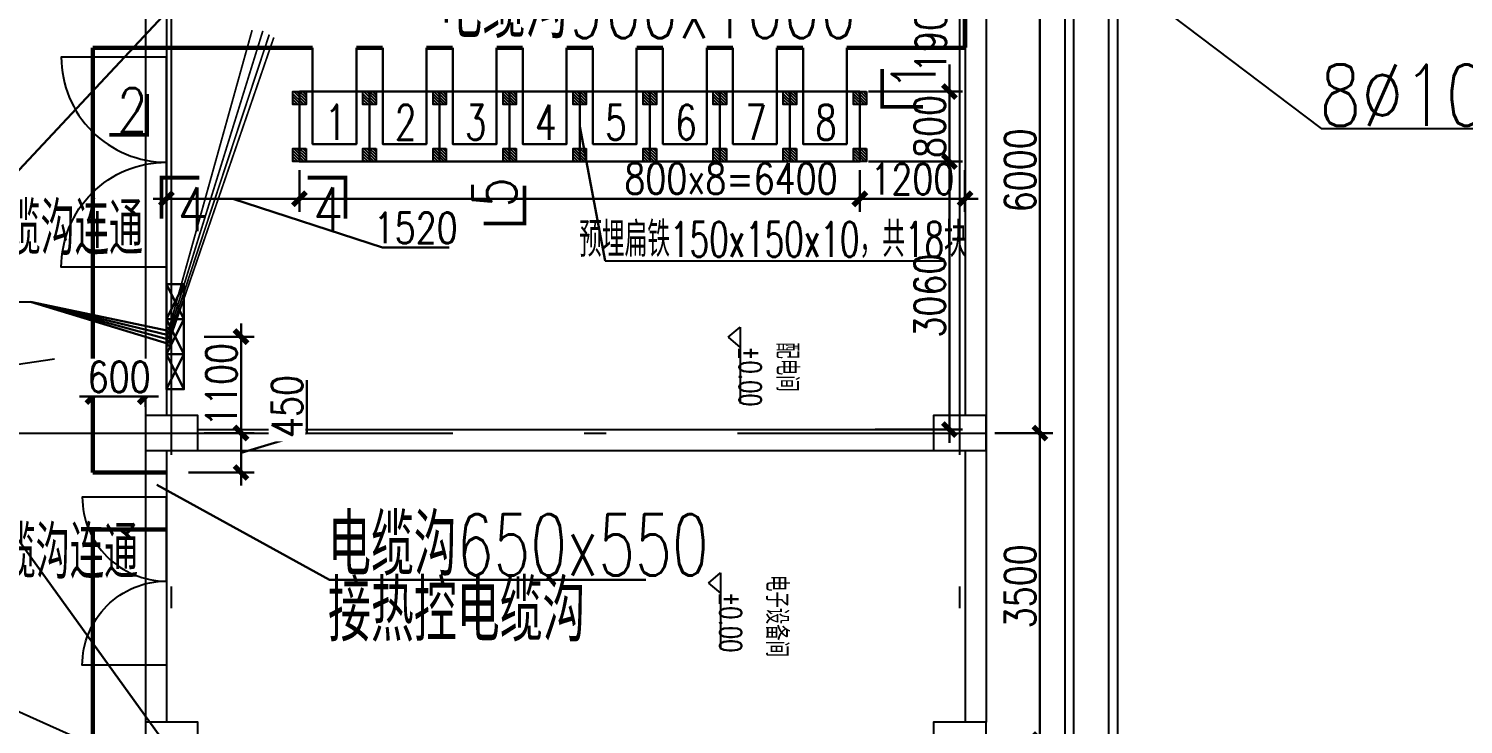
# Model space of a CAD drawing. Header units: millimetres. Extents: x -437359 to 106527, y -82378 to 117612.
# Drawn here: x -424133 to -407750, y 30284 to 38226 of the extents above; entities that cross this region are included whole.
import ezdxf
from ezdxf.enums import TextEntityAlignment as Align

# ---------------------------------------------------------------- set-up
doc = ezdxf.new("R2010")
doc.units = ezdxf.units.MM
doc.linetypes.add('ACAD_ISO10W100', pattern=[18.5, 12, -3, 0.5, -3])
doc.linetypes.add('DASH', pattern=[0.35, 0.25, -0.1])
doc.layers.get('0').update_dxf_attribs({"color": 8})
doc.layers.get('Defpoints').update_dxf_attribs({"color": 8})
for name, color, linetype in [('DIM_SYMB', 8, 'Continuous'), ('厂区电缆通道', 8, 'Continuous'), ('桥架标注', 8, 'Continuous'), ('电气尺寸标注', 8, 'Continuous'), ('电气标注', 8, 'Continuous')]:
    doc.layers.add(name, color=color, linetype=linetype)
doc.layers.add('中心线', color=8, linetype='ACAD_ISO10W100', lineweight=5)
doc.layers.add('电缆通道', color=8, linetype='Continuous', lineweight=30)
doc.styles.add('GEDITXT', font='geditxt.shx', dxfattribs={"width": 0.72, "height": 400, "bigfont": 'hzfs_1.shx'})
doc.styles.add('geditxt1', font='geditxt.shx', dxfattribs={"width": 0.65, "bigfont": 'hzfs_1.shx'})
doc.styles.add('HZ', font='geditxt.shx', dxfattribs={"width": 0.8, "bigfont": 'hzfs_1.shx'})
doc.styles.add('STYLE1', font='geditxt.shx', dxfattribs={"width": 0.7, "bigfont": 'hzfs_1.shx'})
doc.styles.add('统一字体', font='geditxt.shx', dxfattribs={"width": 0.75, "bigfont": 'hzfs_1.shx'})
doc.dimstyles.new('yk1.50', dxfattribs={"dimtxt": 350, "dimasz": 150, "dimexe": 150, "dimexo": 100, "dimgap": 50, "dimtad": 1, "dimdec": 0, "dimdsep": 46, "dimtxsty": 'HZ', "dimblk": 'ARCHTICK', "dimcen": 2.5, "dimdle": 150, "dimclrd": 256, "dimclre": 256, "dimclrt": 256, "dimadec": 0, "dimazin": 0, "dimtfac": 1, "dimtdec": 0, "dimtmove": 1, "dimatfit": 3, "dimfxl": 0, "dimlwd": -1, "dimlwe": -1, "dimarcsym": 0})

# ---------------------------------------------------------------- blocks, each defined once
blk = doc.blocks.new('_ArchTick')
at = {"color": 0, "linetype": 'ByBlock', "const_width": 0.4}
blk.add_lwpolyline([(-0.5, -0.5), (0.5, 0.5)], dxfattribs=at)
blk = doc.blocks.new('*D380')
at = {"layer": 'Defpoints', "color": 0, "transparency": 16777216}
for p in [(-413201, 39609), (-413201, 33609), (-412586, 33609)]:
    blk.add_point(p, dxfattribs=at)
at = {"layer": '电缆通道', "transparency": 16777216}
for p, q in [((-412586, 39759), (-412586, 33459)), ((-413101, 39609), (-412436, 39609)), ((-413101, 33609), (-412436, 33609))]:
    blk.add_line(p, q, dxfattribs=at)
at = {"layer": '电缆通道', "transparency": 16777216, "xscale": 150, "yscale": 150, "zscale": 150}
for p, rotation in [((-412586, 39609), 90), ((-412586, 33609), 270)]:
    blk.add_blockref('_ArchTick', p, dxfattribs=dict(at, rotation=rotation))
at = {"layer": '电缆通道', "transparency": 16777216, "insert": (-412811, 36609), "char_height": 350, "attachment_point": 5, "rotation": 90, "style": 'HZ'}
blk.add_mtext('6000', dxfattribs=at)
blk = doc.blocks.new('*D381')
at = {"layer": 'Defpoints', "color": 0, "transparency": 16777216}
for p in [(-413201, 33609), (-413201, 30109), (-412586, 30109)]:
    blk.add_point(p, dxfattribs=at)
at = {"layer": '电缆通道', "transparency": 16777216}
for p, q in [((-412586, 33759), (-412586, 29959)), ((-413101, 33609), (-412436, 33609)), ((-413101, 30109), (-412436, 30109))]:
    blk.add_line(p, q, dxfattribs=at)
at = {"layer": '电缆通道', "transparency": 16777216, "xscale": 150, "yscale": 150, "zscale": 150}
for p, rotation in [((-412586, 33609), 90), ((-412586, 30109), 270)]:
    blk.add_blockref('_ArchTick', p, dxfattribs=dict(at, rotation=rotation))
at = {"layer": '电缆通道', "transparency": 16777216, "insert": (-412811, 31859), "char_height": 350, "attachment_point": 5, "rotation": 90, "style": 'HZ'}
blk.add_mtext('3500', dxfattribs=at)
blk = doc.blocks.new('*D417')
at = {"layer": 'Defpoints', "color": 0, "transparency": 16777216}
for p in [(-422561, 36709), (-421041, 36709), (-422561, 36284)]:
    blk.add_point(p, dxfattribs=at)
at = {"layer": '电缆通道', "transparency": 16777216}
for p, q in [((-422561, 36609), (-422561, 36134)), ((-421041, 36609), (-421041, 36134)), ((-420891, 36284), (-422711, 36284)), ((-421801, 36284), (-420094, 35726)), ((-420094, 35726), (-419332, 35726))]:
    blk.add_line(p, q, dxfattribs=at)
at = {"layer": '电缆通道', "transparency": 16777216, "xscale": 150, "yscale": 150, "zscale": 150, "rotation": 180}
blk.add_blockref('_ArchTick', (-422561, 36284), dxfattribs=at)
at = {"layer": '电缆通道', "transparency": 16777216, "xscale": 150, "yscale": 150, "zscale": 150}
blk.add_blockref('_ArchTick', (-421041, 36284), dxfattribs=at)
at = {"layer": '电缆通道', "transparency": 16777216, "insert": (-419713, 35951), "char_height": 350, "attachment_point": 5, "style": 'HZ'}
blk.add_mtext('1520', dxfattribs=at)
blk = doc.blocks.new('*D418')
at = {"layer": 'Defpoints', "color": 0, "transparency": 16777216}
for p in [(-421041, 36709), (-414641, 36709), (-414641, 36284)]:
    blk.add_point(p, dxfattribs=at)
at = {"layer": '电缆通道', "transparency": 16777216}
for p, q in [((-421041, 36609), (-421041, 36134)), ((-414641, 36609), (-414641, 36134)), ((-421191, 36284), (-414491, 36284))]:
    blk.add_line(p, q, dxfattribs=at)
at = {"layer": '电缆通道', "transparency": 16777216, "xscale": 150, "yscale": 150, "zscale": 150, "rotation": 180}
blk.add_blockref('_ArchTick', (-421041, 36284), dxfattribs=at)
at = {"layer": '电缆通道', "transparency": 16777216, "xscale": 150, "yscale": 150, "zscale": 150}
blk.add_blockref('_ArchTick', (-414641, 36284), dxfattribs=at)
at = {"layer": '电缆通道', "transparency": 16777216, "insert": (-416112, 36515), "char_height": 350, "attachment_point": 5, "style": 'HZ'}
blk.add_mtext('800x8=6400', dxfattribs=at)
blk = doc.blocks.new('*D419')
at = {"layer": 'Defpoints', "color": 0, "transparency": 16777216}
for p in [(-414641, 36709), (-413441, 36709), (-413441, 36284)]:
    blk.add_point(p, dxfattribs=at)
at = {"layer": '电缆通道', "transparency": 16777216}
for p, q in [((-414641, 36609), (-414641, 36134)), ((-413441, 36609), (-413441, 36134)), ((-414791, 36284), (-413291, 36284))]:
    blk.add_line(p, q, dxfattribs=at)
at = {"layer": '电缆通道', "transparency": 16777216, "xscale": 150, "yscale": 150, "zscale": 150, "rotation": 180}
blk.add_blockref('_ArchTick', (-414641, 36284), dxfattribs=at)
at = {"layer": '电缆通道', "transparency": 16777216, "xscale": 150, "yscale": 150, "zscale": 150}
blk.add_blockref('_ArchTick', (-413441, 36284), dxfattribs=at)
at = {"layer": '电缆通道', "transparency": 16777216, "insert": (-414041, 36509), "char_height": 350, "attachment_point": 5, "style": 'HZ'}
blk.add_mtext('1200', dxfattribs=at)
blk = doc.blocks.new('*D420')
at = {"layer": 'Defpoints', "color": 0, "transparency": 16777216}
for p in [(-414641, 39409), (-413619, 39409), (-414641, 37509)]:
    blk.add_point(p, dxfattribs=at)
at = {"layer": '电缆通道', "transparency": 16777216}
for p, q in [((-413619, 39559), (-413619, 38582)), ((-414541, 39409), (-413469, 39409)), ((-413619, 37359), (-413619, 37819)), ((-414541, 37509), (-413469, 37509))]:
    blk.add_line(p, q, dxfattribs=at)
at = {"layer": '电缆通道', "transparency": 16777216, "xscale": 150, "yscale": 150, "zscale": 150}
for p, rotation in [((-413619, 39409), 90), ((-413619, 37509), 270)]:
    blk.add_blockref('_ArchTick', p, dxfattribs=dict(at, rotation=rotation))
at = {"layer": '电缆通道', "transparency": 16777216, "insert": (-413832, 38201), "char_height": 350, "attachment_point": 5, "rotation": 90, "style": 'HZ'}
blk.add_mtext('1900', dxfattribs=at)
blk = doc.blocks.new('*D421')
at = {"layer": 'Defpoints', "color": 0, "transparency": 16777216}
for p in [(-414641, 37509), (-414641, 36709), (-413619, 36709)]:
    blk.add_point(p, dxfattribs=at)
at = {"layer": '电缆通道', "transparency": 16777216}
for p, q in [((-413619, 37659), (-413619, 36559)), ((-414541, 37509), (-413469, 37509)), ((-414541, 36709), (-413469, 36709))]:
    blk.add_line(p, q, dxfattribs=at)
at = {"layer": '电缆通道', "transparency": 16777216, "xscale": 150, "yscale": 150, "zscale": 150}
for p, rotation in [((-413619, 37509), 90), ((-413619, 36709), 270)]:
    blk.add_blockref('_ArchTick', p, dxfattribs=dict(at, rotation=rotation))
at = {"layer": '电缆通道', "transparency": 16777216, "insert": (-413844, 37109), "char_height": 350, "attachment_point": 5, "rotation": 90, "style": 'HZ'}
blk.add_mtext('800', dxfattribs=at)
blk = doc.blocks.new('*D422')
at = {"layer": 'Defpoints', "color": 0, "transparency": 16777216}
for p in [(-414566, 36709), (-414566, 33649), (-413619, 33649)]:
    blk.add_point(p, dxfattribs=at)
at = {"layer": '电缆通道', "transparency": 16777216}
for p, q in [((-414466, 36709), (-413469, 36709)), ((-413619, 36859), (-413619, 33499)), ((-414466, 33649), (-413469, 33649))]:
    blk.add_line(p, q, dxfattribs=at)
at = {"layer": '电缆通道', "transparency": 16777216, "xscale": 150, "yscale": 150, "zscale": 150}
for p, rotation in [((-413619, 36709), 90), ((-413619, 33649), 270)]:
    blk.add_blockref('_ArchTick', p, dxfattribs=dict(at, rotation=rotation))
at = {"layer": '电缆通道', "transparency": 16777216, "insert": (-413844, 35179), "char_height": 350, "attachment_point": 5, "rotation": 90, "style": 'HZ'}
blk.add_mtext('3060', dxfattribs=at)
blk = doc.blocks.new('*D409')
at = {"layer": 'Defpoints', "color": 0, "transparency": 16777216}
for p in [(-422231, 34709), (-422231, 33609), (-421708, 33609)]:
    blk.add_point(p, dxfattribs=at)
at = {"layer": '电缆通道', "transparency": 16777216}
for p, q in [((-421708, 34859), (-421708, 33459)), ((-422131, 34709), (-421558, 34709)), ((-422131, 33609), (-421558, 33609))]:
    blk.add_line(p, q, dxfattribs=at)
at = {"layer": '电缆通道', "transparency": 16777216, "xscale": 150, "yscale": 150, "zscale": 150}
for p, rotation in [((-421708, 34709), 90), ((-421708, 33609), 270)]:
    blk.add_blockref('_ArchTick', p, dxfattribs=dict(at, rotation=rotation))
at = {"layer": '电缆通道', "transparency": 16777216, "insert": (-421933, 34159), "char_height": 350, "attachment_point": 5, "rotation": 90, "style": 'HZ'}
blk.add_mtext('1100', dxfattribs=at)
blk = doc.blocks.new('*D443')
at = {"layer": 'Defpoints', "color": 0, "transparency": 16777216}
for p in [(-422131, 33609), (-422561, 33159), (-421708, 33159)]:
    blk.add_point(p, dxfattribs=at)
at = {"layer": '电缆通道', "transparency": 16777216}
for p, q in [((-420958, 33609), (-420958, 34213)), ((-421708, 33759), (-421708, 33009)), ((-422031, 33609), (-421558, 33609)), ((-421708, 33384), (-420958, 33609)), ((-422308, 33159), (-421558, 33159))]:
    blk.add_line(p, q, dxfattribs=at)
at = {"layer": '电缆通道', "transparency": 16777216, "xscale": 150, "yscale": 150, "zscale": 150}
for p, rotation in [((-421708, 33609), 90), ((-421708, 33159), 270)]:
    blk.add_blockref('_ArchTick', p, dxfattribs=dict(at, rotation=rotation))
at = {"layer": '电缆通道', "transparency": 16777216, "insert": (-421183, 33911), "char_height": 350, "attachment_point": 5, "rotation": 90, "style": 'HZ', "bg_fill": 3, "box_fill_scale": 1.1, "bg_fill_color": 256, "bg_fill_true_color": 13158600, "bg_fill_transparency": 647}
blk.add_mtext('450', dxfattribs=at)
blk = doc.blocks.new('*D444')
at = {"layer": 'Defpoints', "color": 0, "transparency": 16777216}
for p in [(-423401, 33809), (-422801, 33809)]:
    blk.add_point(p, dxfattribs=at)
at = {"layer": '电缆通道', "transparency": 16777216}
for p, q in [((-423401, 33909), (-423401, 34175)), ((-422801, 33909), (-422801, 34175)), ((-422651, 34025), (-423551, 34025))]:
    blk.add_line(p, q, dxfattribs=at)
at = {"layer": '电缆通道', "transparency": 16777216, "xscale": 150, "yscale": 150, "zscale": 150, "rotation": 180}
blk.add_blockref('_ArchTick', (-423401, 34025), dxfattribs=at)
at = {"layer": '电缆通道', "transparency": 16777216, "xscale": 150, "yscale": 150, "zscale": 150}
blk.add_blockref('_ArchTick', (-422801, 34025), dxfattribs=at)
at = {"layer": '电缆通道', "transparency": 16777216, "insert": (-423101, 34250), "char_height": 350, "attachment_point": 5, "style": 'HZ', "bg_fill": 3, "box_fill_scale": 1.1, "bg_fill_color": 256, "bg_fill_true_color": 13158600, "bg_fill_transparency": 617}
blk.add_mtext('600', dxfattribs=at)
at = {"layer": 'Defpoints', "color": 0, "transparency": 16777216}
blk.add_point((-423401, 34025), dxfattribs=at)

msp = doc.modelspace()

# ---------------------------------------------------------------- hatches: boundary and pattern name
h = msp.add_hatch()
h.set_pattern_fill('ANSI31', color=256, scale=15, angle=-90, style=0)
h.set_pattern_definition([(315, (-338773.984, 305136.498), (16.8379802, 16.8379802), [])])
h.paths.add_polyline_path([(-420965.6, 37508.6), (-420965.6, 37358.6), (-421115.6, 37358.6), (-421115.6, 37508.6)])
h = msp.add_hatch()
h.set_pattern_fill('ANSI31', color=256, scale=15, angle=-90, style=0)
h.set_pattern_definition([(315, (-337973.984, 305136.498), (16.8379802, 16.8379802), [])])
h.paths.add_polyline_path([(-420165.6, 37508.6), (-420165.6, 37358.6), (-420315.6, 37358.6), (-420315.6, 37508.6)])
h = msp.add_hatch()
h.set_pattern_fill('ANSI31', color=256, scale=15, angle=-90, style=0)
h.set_pattern_definition([(315, (-337173.984, 305136.498), (16.8379802, 16.8379802), [])])
h.paths.add_polyline_path([(-419365.6, 37508.6), (-419365.6, 37358.6), (-419515.6, 37358.6), (-419515.6, 37508.6)])
h = msp.add_hatch()
h.set_pattern_fill('ANSI31', color=256, scale=15, angle=-90, style=0)
h.set_pattern_definition([(315, (-336373.984, 305136.498), (16.8379802, 16.8379802), [])])
h.paths.add_polyline_path([(-418565.6, 37508.6), (-418565.6, 37358.6), (-418715.6, 37358.6), (-418715.6, 37508.6)])
h = msp.add_hatch()
h.set_pattern_fill('ANSI31', color=256, scale=15, angle=-90, style=0)
h.set_pattern_definition([(315, (-335573.984, 305136.498), (16.8379802, 16.8379802), [])])
h.paths.add_polyline_path([(-417765.6, 37508.6), (-417765.6, 37358.6), (-417915.6, 37358.6), (-417915.6, 37508.6)])
h = msp.add_hatch()
h.set_pattern_fill('ANSI31', color=256, scale=15, angle=-90, style=0)
h.set_pattern_definition([(315, (-334773.984, 305136.498), (16.8379802, 16.8379802), [])])
h.paths.add_polyline_path([(-416965.6, 37508.6), (-416965.6, 37358.6), (-417115.6, 37358.6), (-417115.6, 37508.6)])
h = msp.add_hatch()
h.set_pattern_fill('ANSI31', color=256, scale=15, angle=-90, style=0)
h.set_pattern_definition([(315, (-333973.984, 305136.498), (16.8379802, 16.8379802), [])])
h.paths.add_polyline_path([(-416165.6, 37508.6), (-416165.6, 37358.6), (-416315.6, 37358.6), (-416315.6, 37508.6)])
h = msp.add_hatch()
h.set_pattern_fill('ANSI31', color=256, scale=15, angle=-90, style=0)
h.set_pattern_definition([(315, (-333173.984, 305136.498), (16.8379802, 16.8379802), [])])
h.paths.add_polyline_path([(-415365.6, 37508.6), (-415365.6, 37358.6), (-415515.6, 37358.6), (-415515.6, 37508.6)])
h = msp.add_hatch()
h.set_pattern_fill('ANSI31', color=256, scale=15, angle=-90, style=0)
h.set_pattern_definition([(315, (-332373.984, 305136.498), (16.8379802, 16.8379802), [])])
h.paths.add_polyline_path([(-414565.6, 37508.6), (-414565.6, 37358.6), (-414715.6, 37358.6), (-414715.6, 37508.6)])
h = msp.add_hatch()
h.set_pattern_fill('ANSI31', color=256, scale=15, angle=-90, style=0)
h.set_pattern_definition([(315, (-338773.984, 304486.498), (16.8379802, 16.8379802), [])])
h.paths.add_polyline_path([(-420965.6, 36858.6), (-420965.6, 36708.6), (-421115.6, 36708.6), (-421115.6, 36858.6)])
h = msp.add_hatch()
h.set_pattern_fill('ANSI31', color=256, scale=15, angle=-90, style=0)
h.set_pattern_definition([(315, (-337973.984, 304486.498), (16.8379802, 16.8379802), [])])
h.paths.add_polyline_path([(-420165.6, 36858.6), (-420165.6, 36708.6), (-420315.6, 36708.6), (-420315.6, 36858.6)])
h = msp.add_hatch()
h.set_pattern_fill('ANSI31', color=256, scale=15, angle=-90, style=0)
h.set_pattern_definition([(315, (-337173.984, 304486.498), (16.8379802, 16.8379802), [])])
h.paths.add_polyline_path([(-419365.6, 36858.6), (-419365.6, 36708.6), (-419515.6, 36708.6), (-419515.6, 36858.6)])
h = msp.add_hatch()
h.set_pattern_fill('ANSI31', color=256, scale=15, angle=-90, style=0)
h.set_pattern_definition([(315, (-336373.984, 304486.498), (16.8379802, 16.8379802), [])])
h.paths.add_polyline_path([(-418565.6, 36858.6), (-418565.6, 36708.6), (-418715.6, 36708.6), (-418715.6, 36858.6)])
h = msp.add_hatch()
h.set_pattern_fill('ANSI31', color=256, scale=15, angle=-90, style=0)
h.set_pattern_definition([(315, (-335573.984, 304486.498), (16.8379802, 16.8379802), [])])
h.paths.add_polyline_path([(-417765.6, 36858.6), (-417765.6, 36708.6), (-417915.6, 36708.6), (-417915.6, 36858.6)])
h = msp.add_hatch()
h.set_pattern_fill('ANSI31', color=256, scale=15, angle=-90, style=0)
h.set_pattern_definition([(315, (-334773.984, 304486.498), (16.8379802, 16.8379802), [])])
h.paths.add_polyline_path([(-416965.6, 36858.6), (-416965.6, 36708.6), (-417115.6, 36708.6), (-417115.6, 36858.6)])
h = msp.add_hatch()
h.set_pattern_fill('ANSI31', color=256, scale=15, angle=-90, style=0)
h.set_pattern_definition([(315, (-333973.984, 304486.498), (16.8379802, 16.8379802), [])])
h.paths.add_polyline_path([(-416165.6, 36858.6), (-416165.6, 36708.6), (-416315.6, 36708.6), (-416315.6, 36858.6)])
h = msp.add_hatch()
h.set_pattern_fill('ANSI31', color=256, scale=15, angle=-90, style=0)
h.set_pattern_definition([(315, (-333173.984, 304486.498), (16.8379802, 16.8379802), [])])
h.paths.add_polyline_path([(-415365.6, 36858.6), (-415365.6, 36708.6), (-415515.6, 36708.6), (-415515.6, 36858.6)])
h = msp.add_hatch()
h.set_pattern_fill('ANSI31', color=256, scale=15, angle=-90, style=0)
h.set_pattern_definition([(315, (-332373.984, 304486.498), (16.8379802, 16.8379802), [])])
h.paths.add_polyline_path([(-414565.6, 36858.6), (-414565.6, 36708.6), (-414715.6, 36708.6), (-414715.6, 36858.6)])

# ---------------------------------------------------------------- linework, layer by layer
for p, q in [((-412300.6, 50808.6), (-412300.6, 29031.9)), ((-412200.6, 50908.6), (-412200.6, 29131.9)), ((-411800.6, 41558.6), (-411800.6, 29531.9)), ((-411700.6, 41358.6), (-411700.6, 29631.9)), ((-422800.6, 39408.6), (-422800.6, 33408.6)), ((-422560.6, 39408.6), (-422560.6, 33808.6)), ((-413440.6, 39408.6), (-413440.6, 33808.6)), ((-413200.6, 39408.6), (-413200.6, 33408.6)), ((-422200.6, 33648.6), (-413800.6, 33648.6)), ((-422800.6, 33408.6), (-422800.6, 30308.6)), ((-422560.6, 33408.6), (-422560.6, 30308.6)), ((-422200.6, 33408.6), (-413800.6, 33408.6)), ((-413440.6, 33408.6), (-413440.6, 30308.6)), ((-413200.6, 33408.6), (-413200.6, 30308.6))]:
    msp.add_line(p, q)
for points in [[(-422560.6, 36701.6), (-422560.6, 36701.6), (-422560.6, 37901.6), (-423760.6, 37901.6), (-423760.6, 37901.6, 0.4142136)], [(-422560.6, 36701.6), (-422560.6, 36701.6), (-422560.6, 35501.6), (-423760.6, 35501.6), (-423760.6, 35501.6, -0.4142136)], [(-422560.6, 31918.4), (-422560.6, 31918.4), (-422560.6, 32878.4), (-423520.6, 32878.4), (-423520.6, 32878.4, 0.4142136)], [(-422560.6, 31918.4), (-422560.6, 31918.4), (-422560.6, 30958.4), (-423520.6, 30958.4), (-423520.6, 30958.4, -0.4142136)]]:
    msp.add_lwpolyline(points, format="xyb", close=True)
at = {"color": 6}
for points in [[(-420965.6, 37508.6), (-420965.6, 37358.6), (-421115.6, 37358.6), (-421115.6, 37508.6)], [(-420165.6, 37508.6), (-420165.6, 37358.6), (-420315.6, 37358.6), (-420315.6, 37508.6)], [(-419365.6, 37508.6), (-419365.6, 37358.6), (-419515.6, 37358.6), (-419515.6, 37508.6)], [(-418565.6, 37508.6), (-418565.6, 37358.6), (-418715.6, 37358.6), (-418715.6, 37508.6)], [(-417765.6, 37508.6), (-417765.6, 37358.6), (-417915.6, 37358.6), (-417915.6, 37508.6)], [(-416965.6, 37508.6), (-416965.6, 37358.6), (-417115.6, 37358.6), (-417115.6, 37508.6)], [(-416165.6, 37508.6), (-416165.6, 37358.6), (-416315.6, 37358.6), (-416315.6, 37508.6)], [(-415365.6, 37508.6), (-415365.6, 37358.6), (-415515.6, 37358.6), (-415515.6, 37508.6)], [(-414565.6, 37508.6), (-414565.6, 37358.6), (-414715.6, 37358.6), (-414715.6, 37508.6)], [(-420965.6, 36858.6), (-420965.6, 36708.6), (-421115.6, 36708.6), (-421115.6, 36858.6)], [(-420165.6, 36858.6), (-420165.6, 36708.6), (-420315.6, 36708.6), (-420315.6, 36858.6)], [(-419365.6, 36858.6), (-419365.6, 36708.6), (-419515.6, 36708.6), (-419515.6, 36858.6)], [(-418565.6, 36858.6), (-418565.6, 36708.6), (-418715.6, 36708.6), (-418715.6, 36858.6)], [(-417765.6, 36858.6), (-417765.6, 36708.6), (-417915.6, 36708.6), (-417915.6, 36858.6)], [(-416965.6, 36858.6), (-416965.6, 36708.6), (-417115.6, 36708.6), (-417115.6, 36858.6)], [(-416165.6, 36858.6), (-416165.6, 36708.6), (-416315.6, 36708.6), (-416315.6, 36858.6)], [(-415365.6, 36858.6), (-415365.6, 36708.6), (-415515.6, 36708.6), (-415515.6, 36858.6)], [(-414565.6, 36858.6), (-414565.6, 36708.6), (-414715.6, 36708.6), (-414715.6, 36858.6)]]:
    msp.add_lwpolyline(points, close=True, dxfattribs=at)
for points in [[(-422800.6, 33408.6), (-422200.6, 33408.6), (-422200.6, 33808.6), (-422800.6, 33808.6)], [(-413800.6, 33408.6), (-413200.6, 33408.6), (-413200.6, 33808.6), (-413800.6, 33808.6)], [(-422800.6, 29908.6), (-422200.6, 29908.6), (-422200.6, 30308.6), (-422800.6, 30308.6)], [(-422800.6, 29908.6), (-422200.6, 29908.6), (-422200.6, 30308.6), (-422800.6, 30308.6)], [(-413800.6, 29908.6), (-413200.6, 29908.6), (-413200.6, 30308.6), (-413800.6, 30308.6)], [(-413800.6, 29908.6), (-413200.6, 29908.6), (-413200.6, 30308.6), (-413800.6, 30308.6)]]:
    msp.add_lwpolyline(points, close=True)
at = {"layer": 'DIM_SYMB'}
for p, q in [((-416147.2, 34703.4), (-416008.9, 34819.8)), ((-416008.9, 34819.8), (-416008.9, 33948.1)), ((-416147.2, 34703.4), (-416008.9, 34587.1)), ((-416371.2, 31897), (-416232.9, 32013.4)), ((-416232.9, 32013.4), (-416232.9, 31141.7)), ((-416371.2, 31897), (-416232.9, 31780.7))]:
    msp.add_line(p, q, dxfattribs=at)
at = {"layer": '中心线', "color": 1, "lineweight": -2, "ltscale": 500}
for p, q in [((-413500.6, 37936.9), (-413500.6, 67122.2)), ((-422500.6, 24108.6), (-422500.6, 41302.2)), ((-413500.6, 24108.6), (-413500.6, 41302.2)), ((-413500.6, 24108.6), (-413500.6, 41302.2)), ((-425288, 33608.6), (-413200.6, 33608.6))]:
    msp.add_line(p, q, dxfattribs=at)
at = {"layer": '厂区电缆通道'}
for points in [[(-411272.5, 38522.9), (-409372.6, 37086.3), (-404841.2, 37086.3)], [(-423838.1, 34452.4), (-428655.6, 33740.5), (-432834.5, 33740.5)]]:
    msp.add_lwpolyline(points, dxfattribs=at)
at = {"layer": '桥架标注', "color": 3}
for p, q in [((-417548.3, 35573.7, -14267.5), (-413668, 35573.7, 14267.5)), ((-428450.3, 35106, -22965.2), (-424112.9, 35106, -9148.5))]:
    msp.add_line(p, q, dxfattribs=at)
msp.add_lwpolyline([(-426020.1, 31225.6), (-422530.7, 29658.6)], dxfattribs=at)
at = {"layer": '电气尺寸标注', "color": 0, "ltscale": 1500, "const_width": 42.9}
for points in [[(-414387, 37765.7), (-414387, 37334), (-413919.9, 37334)], [(-423212.9, 37014.8), (-422781.2, 37014.8), (-422781.2, 37481.8)], [(-422183.9, 36524.9), (-422615.5, 36524.9), (-422615.5, 36057.9)], [(-420945.7, 36524.9), (-420514.1, 36524.9), (-420514.1, 36057.9)], [(-418470.7, 36432.8), (-418470.7, 36001.2), (-418937.8, 36001.2)]]:
    msp.add_lwpolyline(points, dxfattribs=at)
at = {"layer": '电缆通道'}
for p, q in [((-424465.6, 36378.7), (-422087.1, 38921)), ((-422560.6, 37901.6), (-422560.6, 34229.4)), ((-417548.3, 35573.7, -14267.5), (-417840.6, 37108.6)), ((-422360.6, 35308.6), (-422560.6, 34908.6)), ((-422560.6, 35308.6), (-422360.6, 34908.6)), ((-422535.6, 34676.6), (-424112.9, 35106, -9148.5)), ((-424112.9, 35106, -9148.5), (-422535.6, 34626.6)), ((-422535.6, 34726.6), (-424112.9, 35106, -9148.5)), ((-424112.9, 35106, -9148.5), (-422535.6, 34776.6)), ((-422360.6, 34908.6), (-422560.6, 34508.6)), ((-422560.6, 34908.6), (-422360.6, 34508.6)), ((-422360.6, 34508.6), (-422560.6, 34108.6)), ((-422560.6, 34508.6), (-422360.6, 34108.6)), ((-422670.7, 33018.2), (-420698.8, 31933.5)), ((-424465.6, 32682.9), (-422355.3, 29761.6)), ((-420698.8, 31933.5), (-417084.2, 31933.5))]:
    msp.add_line(p, q, dxfattribs=at)
at = {"layer": '电缆通道', "const_width": 50}
msp.add_lwpolyline([(-413440.6, 38908.6), (-413440.6, 38008.6)], dxfattribs=at)
at = {"layer": '电缆通道', "color": 1, "linetype": 'DASH', "ltscale": 500, "const_width": 20}
for points in [[(-422535.6, 34783.6), (-421581.7, 38208.4)], [(-422535.6, 34733.6), (-421459.1, 38201)], [(-422535.6, 34683.6), (-421385.9, 38158.5)], [(-422535.6, 34633.6), (-421333.7, 38126.2)]]:
    msp.add_lwpolyline(points, dxfattribs=at)
at = {"layer": '电缆通道', "color": 4, "ltscale": 0.35, "const_width": 50}
for points in [[(-422800.6, 38008.6), (-422800.6, 38008.6), (-423400.6, 38008.6)], [(-423400.6, 33158.6), (-423400.6, 38008.6)], [(-422800.6, 38008.6), (-422560.6, 38008.6)], [(-422560.6, 38008.6), (-420890.6, 38008.6)], [(-420390.6, 38008.6), (-420090.6, 38008.6)], [(-419590.6, 38008.6), (-419290.6, 38008.6)], [(-418790.6, 38008.6), (-418490.6, 38008.6)], [(-417990.6, 38008.6), (-417690.6, 38008.6)], [(-417190.6, 38008.6), (-416890.6, 38008.6)], [(-416390.6, 38008.6), (-416090.6, 38008.6)], [(-415590.6, 38008.6), (-415290.6, 38008.6)], [(-414790.6, 38008.6), (-413440.6, 38008.6)], [(-422560.6, 33158.6), (-423400.6, 33158.6)], [(-423400.6, 29908.6), (-423400.6, 32508.6)], [(-422560.6, 32508.6), (-423400.6, 32508.6)]]:
    msp.add_lwpolyline(points, dxfattribs=at)
at = {"layer": '电缆通道', "ltscale": 0.35}
for points in [[(-420390.6, 38008.6), (-420390.6, 36908.6), (-420890.6, 36908.6), (-420890.6, 38008.6)], [(-419590.6, 38008.6), (-419590.6, 36908.6), (-420090.6, 36908.6), (-420090.6, 38008.6)], [(-418790.6, 38008.6), (-418790.6, 36908.6), (-419290.6, 36908.6), (-419290.6, 38008.6)], [(-417990.6, 38008.6), (-417990.6, 36908.6), (-418490.6, 36908.6), (-418490.6, 38008.6)], [(-417190.6, 38008.6), (-417190.6, 36908.6), (-417690.6, 36908.6), (-417690.6, 38008.6)], [(-416390.6, 38008.6), (-416390.6, 36908.6), (-416890.6, 36908.6), (-416890.6, 38008.6)], [(-415590.6, 38008.6), (-415590.6, 36908.6), (-416090.6, 36908.6), (-416090.6, 38008.6)], [(-414790.6, 38008.6), (-414790.6, 36908.6), (-415290.6, 36908.6), (-415290.6, 38008.6)]]:
    msp.add_lwpolyline(points, dxfattribs=at)
at = {"layer": '电缆通道', "color": 0}
for points in [[(-421040.6, 37508.6), (-420240.6, 37508.6), (-420240.6, 36708.6), (-421040.6, 36708.6)], [(-420240.6, 37508.6), (-419440.6, 37508.6), (-419440.6, 36708.6), (-420240.6, 36708.6)], [(-419440.6, 37508.6), (-418640.6, 37508.6), (-418640.6, 36708.6), (-419440.6, 36708.6)], [(-418640.6, 37508.6), (-417840.6, 37508.6), (-417840.6, 36708.6), (-418640.6, 36708.6)], [(-417840.6, 37508.6), (-417040.6, 37508.6), (-417040.6, 36708.6), (-417840.6, 36708.6)], [(-417040.6, 37508.6), (-416240.6, 37508.6), (-416240.6, 36708.6), (-417040.6, 36708.6)], [(-416240.6, 37508.6), (-415440.6, 37508.6), (-415440.6, 36708.6), (-416240.6, 36708.6)], [(-415440.6, 37508.6), (-414640.6, 37508.6), (-414640.6, 36708.6), (-415440.6, 36708.6)]]:
    msp.add_lwpolyline(points, close=True, dxfattribs=at)
at = {"layer": '电缆通道'}
for points in [[(-422560.6, 35308.6), (-422360.6, 35308.6), (-422360.6, 34908.6), (-422560.6, 34908.6)], [(-422560.6, 34908.6), (-422360.6, 34908.6), (-422360.6, 34508.6), (-422560.6, 34508.6)], [(-422560.6, 34508.6), (-422360.6, 34508.6), (-422360.6, 34108.6), (-422560.6, 34108.6)]]:
    msp.add_lwpolyline(points, close=True, dxfattribs=at)
for centre in [(-422535.6, 34783.6), (-422535.6, 34733.6), (-422535.6, 34683.6), (-422535.6, 34633.6)]:
    msp.add_circle(centre, 25, dxfattribs=at)

# ---------------------------------------------------------------- texts
at = {"color": 0, "style": 'STYLE1'}
for s, width, p in [('%%P0.00', 0.7, (-416018.3, 34602)), ('配电间', 0.75, (-415595.6, 34644.8)), ('电子设备间', 0.75, (-415714.1, 31988.6)), ('%%P0.00', 0.7, (-416242.3, 31795.6))]:
    msp.add_text(s, height=250, rotation=270, dxfattribs=dict(at, width=width)).set_placement(p)
at = {"layer": '厂区电缆通道', "linetype": 'Continuous', "style": 'GEDITXT', "width": 0.8}
msp.add_text('8%%C100 UPVC管', height=700, dxfattribs=at).set_placement((-409395, 37117.1))
at = {"layer": '桥架标注', "color": 2, "style": 'geditxt1', "width": 0.65}
for s, p in [('0.0~5.5米,底留孔1.0米与电缆沟连通', (-430192.3, 35643.1, 753.5)), ('地面~4.0米,底留孔1.0米与电缆沟连通', (-430192.3, 31947.3, 753.5))]:
    msp.add_text(s, height=600, dxfattribs=at).set_placement(p)
msp.add_text('预埋扁铁150x150x10，共18块', height=400, dxfattribs=at).set_placement((-415634.8, 35620.1, 162834.4), align=Align.CENTER)
at = {"layer": '电气尺寸标注', "color": 0, "ltscale": 1500, "style": '统一字体', "width": 0.8}
for s, p in [('1', (-413776.8, 37518.8)), ('5', (-418564.3, 36185.9))]:
    msp.add_text(s, height=500, rotation=90, dxfattribs=at).set_placement(p)
for s, p in [('2', (-423120.9, 37046.3)), ('4', (-422430.8, 35914.7)), ('4', (-420883, 35914.7))]:
    msp.add_text(s, height=500, dxfattribs=at).set_placement(p)
at = {"layer": '电气标注', "style": 'HZ', "width": 0.7}
for s, p in [('电缆沟900x1000', (-419443.6, 38117.7)), ('电缆沟650x550', (-420714.7, 31982.3)), ('接热控电缆沟', (-420714.7, 31229.7))]:
    msp.add_text(s, height=700, dxfattribs=at).set_placement(p)
at = {"layer": '电缆通道', "color": 0, "style": 'HZ', "width": 0.72}
for s, p in [('1', (-420751.3, 36958.4)), ('2', (-419951.3, 36958.4)), ('3', (-419151.3, 36958.4)), ('4', (-418351.3, 36958.4)), ('5', (-417551.3, 36958.4)), ('6', (-416751.3, 36958.4)), ('7', (-415951.3, 36958.4)), ('8', (-415151.3, 36958.4))]:
    msp.add_text(s, height=400, dxfattribs=at).set_placement(p)

# ---------------------------------------------------------------- dimensions: what is measured, and where the dimension line sits
at = {"layer": '电缆通道'}
for base, p1, p2, override, picture, middle in [((-412585.8, 33608.6), (-413200.6, 39608.6), (-413200.6, 33608.6), {"dimarcsym": 1}, '*D380', (-412810.8, 36608.6)), ((-413619.3, 36708.6), (-414640.6, 37508.6), (-414640.6, 36708.6), {"dimfxl": 0, "dimarcsym": 1}, '*D421', (-413844.3, 37108.6)), ((-413619.3, 33648.6), (-414565.6, 36708.6), (-414565.6, 33648.6), {"dimfxl": 0, "dimarcsym": 1}, '*D422', (-413844.3, 35178.6)), ((-421708.2, 33608.6), (-422231.3, 34708.6), (-422231.3, 33608.6), {"dimfxl": 0, "dimarcsym": 1}, '*D409', (-421933.2, 34158.6)), ((-412585.8, 30108.6), (-413200.6, 33608.6), (-413200.6, 30108.6), {"dimarcsym": 1}, '*D381', (-412810.8, 31858.6))]:
    dim = msp.add_linear_dim(base=base, p1=p1, p2=p2, angle=90, dimstyle='yk1.50', override=override, dxfattribs=at)
    dim.commit()
    dim.dimension.update_dxf_attribs({"geometry": picture, "text_midpoint": middle})
dim = msp.add_linear_dim(base=(-413619.3, 39408.6), p1=(-414640.6, 37508.6), p2=(-414640.6, 39408.6), angle=90, dimstyle='yk1.50', override={"dimtmove": 2, "dimfxl": 0, "dimarcsym": 1}, dxfattribs=at)
dim.commit()
dim.dimension.update_dxf_attribs({"geometry": '*D420', "text_midpoint": (-413832, 38200.7), "dimtype": 160})
dim = msp.add_linear_dim(base=(-422560.6, 36284), p1=(-421040.6, 36708.6), p2=(-422560.6, 36708.6), dimstyle='yk1.50', override={"dimfxl": 0, "dimarcsym": 1}, dxfattribs=at)
dim.commit()
dim.dimension.update_dxf_attribs({"geometry": '*D417', "text_midpoint": (-420044.4, 35725.7), "dimtype": 160})
dim = msp.add_linear_dim(base=(-414640.6, 36284), p1=(-421040.6, 36708.6), p2=(-414640.6, 36708.6), text='800x8=6400', dimstyle='yk1.50', override={"dimtmove": 2, "dimfxl": 0, "dimarcsym": 1}, dxfattribs=at)
dim.commit()
dim.dimension.update_dxf_attribs({"geometry": '*D418', "text_midpoint": (-416112.1, 36515.3), "dimtype": 160})
dim = msp.add_linear_dim(base=(-413440.6, 36284), p1=(-414640.6, 36708.6), p2=(-413440.6, 36708.6), dimstyle='yk1.50', override={"dimfxl": 0, "dimarcsym": 1}, dxfattribs=at)
dim.commit()
dim.dimension.update_dxf_attribs({"geometry": '*D419', "text_midpoint": (-414040.6, 36509)})

# ---------------------------------------------------------------- next in the draw order: dimensions: what is measured, and where the dimension line sits
dim = msp.add_linear_dim(base=(-423400.6, 34024.9), p1=(-422800.6, 33808.6), p2=(-423400.6, 33808.6), dimstyle='yk1.50', override={"dimfxl": 600, "dimfxlon": 1, "dimtfill": 1, "dimarcsym": 1}, dxfattribs=at)
dim.commit()
dim.dimension.update_dxf_attribs({"geometry": '*D444', "text_midpoint": (-423100.6, 34249.9)})
dim = msp.add_linear_dim(base=(-421708.2, 33158.6), p1=(-422131.3, 33608.6), p2=(-422560.6, 33158.6), angle=90, dimstyle='yk1.50', override={"dimfxl": 600, "dimfxlon": 1, "dimtfill": 1, "dimarcsym": 1}, dxfattribs=at)
dim.commit()
dim.dimension.update_dxf_attribs({"geometry": '*D443', "text_midpoint": (-421183.2, 33658.6)})

doc.saveas('drawing.dxf')
